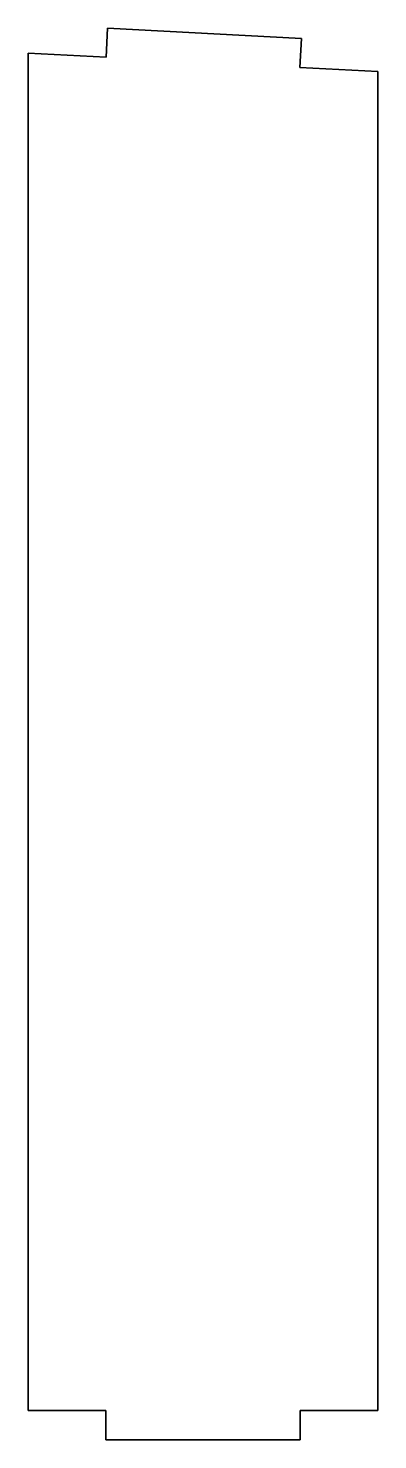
# Model space of a CAD drawing. Header units: millimetres. Extents: x 0 to 18, y 0 to 72.7.
import ezdxf

# ---------------------------------------------------------------- set-up
doc = ezdxf.new("R2010")
doc.units = ezdxf.units.MM
doc.layers.add('SIMUMAK Visible (ISO)', color=7, linetype='Continuous', lineweight=35)

# ---------------------------------------------------------------- blocks, each defined once
blk = doc.blocks.new('CDR-AU-31-CRGG-01_Sheet_2_CDR-AU-31-CRGG-01')
at = {"layer": 'SIMUMAK Visible (ISO)'}
for p, q in [((-4.915, 36.366), (-4.993, 34.868)), ((5.072, 35.842), (-4.915, 36.366)), ((4.993, 34.344), (5.072, 35.842)), ((-9, -34.866), (-9, 35.078)), ((-9, 35.078), (-4.993, 34.868)), ((4.993, 34.344), (9, 34.134)), ((9, 34.134), (9, -34.866)), ((-5, -34.866), (-9, -34.866)), ((-5, -34.866), (-5, -36.366)), ((9, -34.866), (5, -34.866)), ((5, -36.366), (5, -34.866)), ((-5, -36.366), (5, -36.366))]:
    blk.add_line(p, q, dxfattribs=at)

msp = doc.modelspace()

# ---------------------------------------------------------------- block references
msp.add_blockref('CDR-AU-31-CRGG-01_Sheet_2_CDR-AU-31-CRGG-01', (9, 36.366))

doc.saveas('drawing.dxf')
